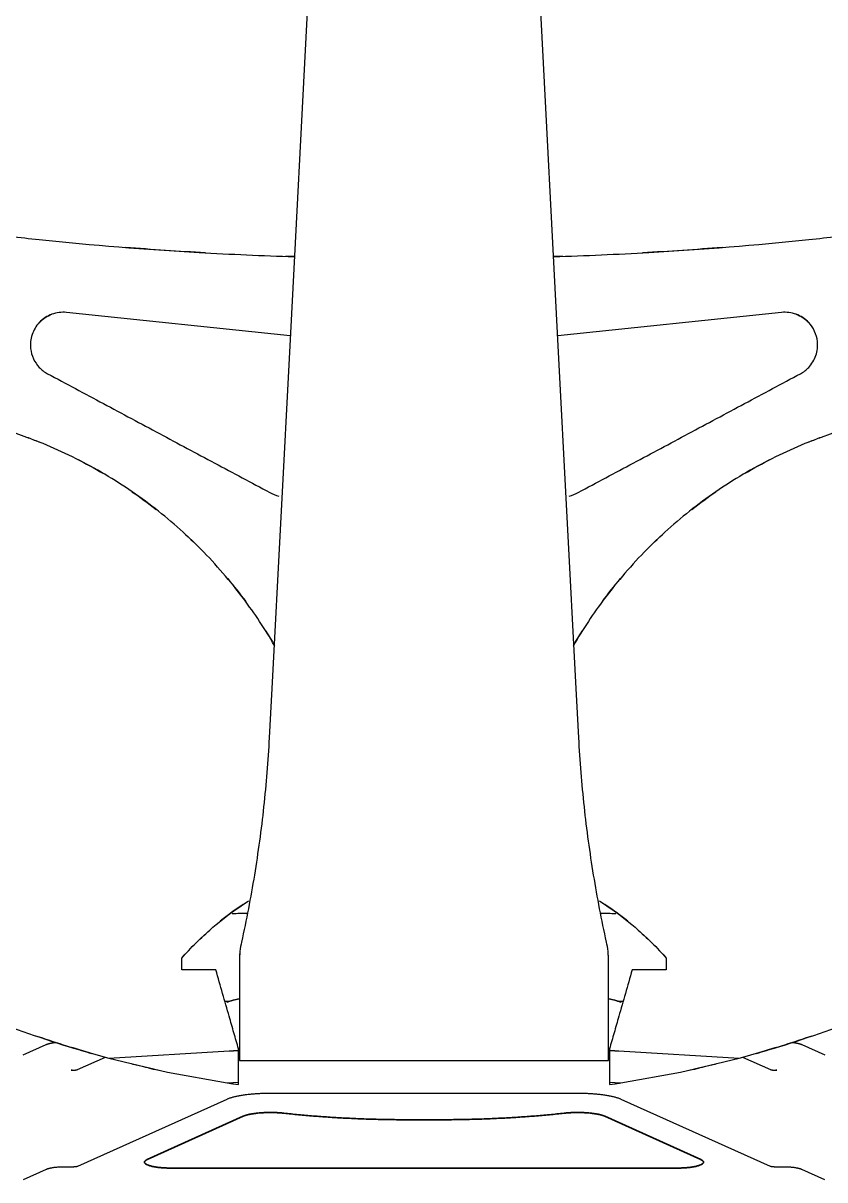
# Model space of a CAD drawing. Header units: millimetres. Extents: x 0 to 2114, y 0 to 2343.
# Drawn here: x 354.2 to 588, y 366.9 to 704.3 of the extents above; entities that cross this region are included whole.
import ezdxf

# ---------------------------------------------------------------- set-up
doc = ezdxf.new("R2010")
doc.units = ezdxf.units.MM
doc.layers.add('Blocks', color=7, linetype='Continuous')
doc.layers.add('Blocks$Inner', color=7, linetype='Continuous', lineweight=25, true_color=0x007f00)
doc.layers.add('Blocks$Outline', color=7, linetype='Continuous', lineweight=35, true_color=0xff3f3f)

# ---------------------------------------------------------------- blocks, each defined once
blk = doc.blocks.new('Mirra 2 Office Chair Back')
at = {"layer": 'Blocks$Inner'}
for p, q in [((432.11, 613.09), (366.84, 619.94)), ((575.41, 619.94), (510.14, 613.09)), ((355.3, 583.5), (347.43, 586.39)), ((594.82, 586.39), (586.94, 583.5)), ((413.03, 419.04), (414.42, 419.04)), ((527.56, 419.04), (529.21, 419.04)), ((354.2, 403.4), (360.91, 406.41)), ((581.34, 406.41), (588.04, 403.4)), ((370.05, 399.1), (378.19, 402.75)), ((379.19, 402.44), (414.3, 404.54)), ((527.95, 404.54), (563.05, 402.44)), ((564.06, 402.75), (572.2, 399.1)), ((368.24, 398.94), (368.91, 398.94)), ((573.34, 398.94), (574.01, 398.94)), ((413.68, 395.22), (417.01, 395.42)), ((525.23, 395.42), (528.57, 395.22)), ((413.58, 390.4), (370.05, 370.84)), ((572.2, 370.84), (528.66, 390.4)), ((390.4, 372.85), (418.35, 385.48)), ((523.89, 385.48), (551.84, 372.85)), ((360.91, 369.94), (354.2, 366.93)), ((368.91, 370.68), (366.22, 370.68)), ((576.03, 370.68), (573.34, 370.68)), ((588.04, 366.93), (581.34, 369.94))]:
    blk.add_line(p, q, dxfattribs=at)
for points in [[(437.16, 709.54), (431.96, 610.26), (426.72, 510.29), (426.34, 503.08), (425.97, 495.87)], [(516.28, 495.87), (515.9, 503.08), (515.52, 510.29), (510.29, 610.26), (505.08, 709.54)], [(410.42, 428.17), (405.43, 428.17), (400.45, 428.17), (400.45, 431.6)], [(417.3, 430.84), (417.3, 401.71), (471.12, 401.71), (524.95, 401.71), (524.95, 430.84)], [(541.79, 431.6), (541.79, 428.17), (536.81, 428.17), (531.83, 428.17)], [(417.01, 394.73), (417.01, 395.42), (417.01, 404.7), (417.01, 405.16)], [(525.23, 405.16), (525.23, 404.7), (525.23, 395.42), (525.23, 394.73)], [(379.19, 402.44), (396.34, 398.36), (413.68, 395.22), (415.35, 394.97), (417.01, 394.73), (417.01, 395.53)], [(525.23, 395.53), (525.23, 394.73), (526.9, 394.97), (528.57, 395.22), (545.91, 398.36), (563.05, 402.44)], [(516.17, 392.14), (471.12, 392.14), (426.08, 392.14)], [(466.58, 384.47), (471.12, 384.47), (475.67, 384.47)], [(545.02, 370.37), (471.12, 370.37), (397.22, 370.37)]]:
    blk.add_lwpolyline(points, dxfattribs=at)
for points in [[(341.84, 643.17), (347.55, 642.47), (353.24, 641.82), (358.91, 641.22)], [(583.34, 641.22), (589.01, 641.82), (594.7, 642.47), (600.4, 643.17)], [(407.36, 637.34), (399.59, 637.77), (391.83, 638.29), (384.1, 638.9)], [(558.11, 638.9), (550.39, 638.29), (542.65, 637.77), (534.89, 637.34)], [(433.29, 636.25), (432.46, 636.27), (431.63, 636.3), (430.81, 636.32)], [(511.48, 636.33), (510.64, 636.3), (509.8, 636.27), (508.96, 636.25)], [(358.98, 617.07), (360, 618.13), (361.26, 618.94), (362.62, 619.43)], [(579.62, 619.43), (580.98, 618.94), (582.25, 618.13), (583.27, 617.07)], [(358.91, 603.94), (359.26, 603.56), (360.04, 602.87), (360.9, 602.31), (361.35, 602.07)], [(361.35, 602.07), (366.76, 599.18), (377.61, 593.38), (388.54, 587.53), (394.02, 584.6)], [(548.23, 584.6), (553.71, 587.53), (564.64, 593.38), (575.49, 599.18), (580.89, 602.07)], [(580.89, 602.07), (581.34, 602.31), (582.21, 602.87), (582.98, 603.56), (583.34, 603.94)], [(394.02, 584.6), (399.38, 581.73), (410.1, 576.01), (420.78, 570.29), (426.11, 567.44)], [(516.13, 567.44), (521.47, 570.29), (532.15, 576.01), (542.86, 581.73), (548.23, 584.6)], [(358.91, 582.12), (358.31, 582.35), (357.11, 582.82), (355.91, 583.28), (355.3, 583.5)], [(358.98, 582.09), (357.76, 582.57), (356.54, 583.04), (355.3, 583.5)], [(586.94, 583.5), (585.71, 583.04), (584.48, 582.57), (583.26, 582.09)], [(586.94, 583.5), (586.34, 583.28), (585.13, 582.82), (583.93, 582.35), (583.34, 582.12)], [(369.76, 577.23), (372.37, 575.92), (374.94, 574.53), (377.47, 573.05)], [(564.78, 573.05), (567.31, 574.53), (569.88, 575.92), (572.49, 577.23)], [(385.95, 567.67), (388.35, 566.02), (390.7, 564.3), (392.99, 562.51)], [(426.11, 567.44), (426.97, 566.98), (427.88, 566.62), (428.82, 566.37)], [(513.43, 566.37), (514.36, 566.62), (515.27, 566.98), (516.13, 567.44)], [(549.26, 562.51), (551.55, 564.3), (553.9, 566.02), (556.29, 567.67)], [(400.76, 555.95), (402.89, 554.02), (404.96, 552.02), (406.96, 549.95)], [(535.28, 549.95), (537.29, 552.02), (539.36, 554.02), (541.49, 555.95)], [(413.86, 542.31), (415.67, 540.14), (417.43, 537.91), (419.11, 535.64)], [(523.14, 535.64), (524.82, 537.91), (526.57, 540.14), (528.39, 542.31)], [(424.98, 527.02), (425.87, 525.61), (426.72, 524.19), (427.56, 522.75)], [(514.69, 522.75), (515.52, 524.19), (516.38, 525.61), (517.26, 527.02)], [(425.97, 495.87), (425.61, 489.14), (424.54, 475.72), (421.82, 455.78), (419.32, 442.75), (417.89, 436.31)], [(524.35, 436.31), (522.93, 442.75), (520.43, 455.79), (517.71, 475.73), (516.63, 489.14), (516.28, 495.87)], [(418.38, 447.29), (416.05, 445.74), (413.82, 444.1), (411.71, 442.39)], [(414.3, 444.4), (416.12, 445.77), (418, 447.07), (419.95, 448.32)], [(522.3, 448.32), (524.24, 447.07), (526.13, 445.77), (527.95, 444.4)], [(530.54, 442.39), (528.42, 444.1), (526.19, 445.74), (523.87, 447.29)], [(400.45, 431.6), (402.44, 433.86), (406.73, 438.29), (411.67, 442.43), (414.3, 444.4)], [(415.21, 444.64), (416.65, 444.68), (418.1, 444.73), (419.54, 444.77)], [(522.7, 444.77), (524.15, 444.73), (525.59, 444.68), (527.04, 444.64)], [(527.95, 444.4), (530.58, 442.43), (535.52, 438.29), (539.81, 433.86), (541.79, 431.6)], [(400.45, 431.6), (403.11, 434.62), (406.03, 437.54), (409.22, 440.31)], [(533.03, 440.31), (536.22, 437.54), (539.14, 434.62), (541.79, 431.6)], [(417.89, 436.31), (417.69, 435.41), (417.4, 433.59), (417.3, 431.76), (417.3, 430.84)], [(524.95, 430.84), (524.95, 431.76), (524.85, 433.59), (524.55, 435.41), (524.35, 436.31)], [(302.57, 433.86), (310.48, 429.36), (326.75, 420.98), (352.24, 410.48), (370.1, 404.86), (379.19, 402.44)], [(563.05, 402.44), (572.15, 404.86), (590.01, 410.48), (615.49, 420.98), (631.76, 429.36), (639.67, 433.86)], [(414.3, 414.64), (413.67, 416.82), (412.4, 421.26), (411.08, 425.84), (410.42, 428.17)], [(531.83, 428.17), (531.16, 425.84), (529.85, 421.26), (528.58, 416.82), (527.95, 414.64)], [(417.01, 405.16), (416.57, 406.7), (415.68, 409.81), (414.76, 413.02), (414.3, 414.64)], [(527.95, 414.64), (527.48, 413.02), (526.57, 409.81), (525.67, 406.7), (525.23, 405.16)], [(368.16, 405.59), (370.17, 404.98), (372.19, 404.38), (374.22, 403.81)], [(568.03, 403.81), (570.06, 404.38), (572.08, 404.98), (574.09, 405.59)], [(414.38, 395.12), (415.25, 394.98), (416.13, 394.85), (417.01, 394.73)], [(525.23, 394.73), (526.2, 394.87), (527.17, 395.01), (528.13, 395.16)]]:
    blk.add_open_spline(points, degree=3, dxfattribs=at)
for points, knots in [([(358.91, 641.22), (374.37, 639.6), (399.1, 637.59), (424.01, 636.52), (433.29, 636.25)], [1, 1, 1, 1, 1.5000183, 1.7956754, 1.7956754, 1.7956754, 1.7956754]), ([(508.96, 636.25), (518.23, 636.52), (543.14, 637.59), (567.88, 639.6), (583.34, 641.22)], [0.756325, 0.756325, 0.756325, 0.756325, 1.0519486, 1.5519765, 1.5519765, 1.5519765, 1.5519765]), ([(366.84, 619.94), (366.13, 620.02), (364.69, 620.01), (361.84, 619.33), (359.93, 618.09), (358.91, 617)], [0, 0, 0, 0, 0.25, 0.5, 1, 1, 1, 1]), ([(583.34, 617), (582.31, 618.09), (580.4, 619.33), (577.56, 620.01), (576.12, 620.02), (575.41, 619.94)], [5, 5, 5, 5, 5.5, 5.75, 6, 6, 6, 6]), ([(358.91, 617), (357.97, 616), (356.52, 613.57), (356.12, 609.71), (357.06, 606.38), (358.22, 604.67), (358.91, 603.94)], [1, 1, 1, 1, 1.285714, 1.571429, 1.785714, 2, 2, 2, 2]), ([(583.34, 603.94), (584.26, 604.92), (585.7, 607.3), (586.14, 611.14), (585.21, 614.51), (584.04, 616.25), (583.34, 617)], [4, 4, 4, 4, 4.285714, 4.571429, 4.785714, 5, 5, 5, 5]), ([(427.5, 522.84), (424.76, 527.56), (418.25, 537.41), (406.35, 551.2), (392.04, 563.8), (376.15, 574.31), (364.75, 579.78), (358.91, 582.12)], [0.0268608, 0.0268608, 0.0268608, 0.0268608, 0.2, 0.4, 0.6, 0.8, 1, 1, 1, 1]), ([(583.34, 582.12), (577.49, 579.78), (566.1, 574.31), (550.21, 563.8), (535.89, 551.2), (523.99, 537.41), (517.48, 527.56), (514.74, 522.84)], [12.3904222, 12.3904222, 12.3904222, 12.3904222, 12.5904222, 12.7904222, 12.9904222, 13.1904222, 13.3635614, 13.3635614, 13.3635614, 13.3635614]), ([(417.89, 436.31), (417.69, 435.41), (417.44, 433.87), (417.33, 432.32), (417.31, 431.68)], [5, 5, 5, 5, 5.5, 5.8476369, 5.8476369, 5.8476369, 5.8476369]), ([(524.94, 431.68), (524.91, 432.32), (524.81, 433.87), (524.55, 435.41), (524.35, 436.31)], [-0.8476369, -0.8476369, -0.8476369, -0.8476369, -0.5, 0, 0, 0, 0]), ([(373.53, 404), (371, 404.73), (365.77, 406.29), (360.61, 407.98), (357.95, 408.89)], [0.3346294, 0.3346294, 0.3346294, 0.3346294, 0.4, 0.4705063, 0.4705063, 0.4705063, 0.4705063]), ([(584.29, 408.89), (581.63, 407.98), (576.47, 406.29), (571.24, 404.73), (568.71, 404)], [-0.4705063, -0.4705063, -0.4705063, -0.4705063, -0.4, -0.3346294, -0.3346294, -0.3346294, -0.3346294]), ([(391.95, 399.31), (391.1, 399.5), (389.06, 399.96), (387.04, 400.45), (385.87, 400.73)], [0.17849652, 0.17849652, 0.17849652, 0.17849652, 0.2, 0.22955231, 0.22955231, 0.22955231, 0.22955231]), ([(390.75, 399.58), (391.21, 399.47), (392.21, 399.25), (393.21, 399.03), (393.75, 398.91)], [0.7886197, 0.7886197, 0.7886197, 0.7886197, 0.8, 0.81320109, 0.81320109, 0.81320109, 0.81320109]), ([(548.49, 398.91), (549.03, 399.03), (550.03, 399.25), (551.03, 399.47), (551.5, 399.58)], [0.18679891, 0.18679891, 0.18679891, 0.18679891, 0.2, 0.2113803, 0.2113803, 0.2113803, 0.2113803]), ([(556.38, 400.73), (555.21, 400.45), (553.18, 399.96), (551.15, 399.5), (550.29, 399.31)], [0.77044769, 0.77044769, 0.77044769, 0.77044769, 0.8, 0.82150348, 0.82150348, 0.82150348, 0.82150348])]:
    blk.add_open_spline(points, degree=3, knots=knots, dxfattribs=at)
for points, weights in [([(417.28, 419.69), (414.94, 419.27), (413.58, 418.66)], [0.855875144458, 0.846340958197, 0.87595851366]), ([(528.66, 418.66), (527.31, 419.27), (524.97, 419.69)], [0.87595851366, 0.846340958197, 0.855875144458]), ([(360.91, 406.41), (361.82, 406.82), (363.67, 407.02)], [0.876002831115, 0.829605041315, 0.879100728068]), ([(578.57, 407.02), (580.42, 406.82), (581.34, 406.41)], [0.879100728068, 0.829605041315, 0.876002831115]), ([(414.3, 404.54), (415.65, 404.62), (417.01, 404.7)], [0.970194475433, 0.970858656514, 0.971526619595]), ([(525.23, 404.7), (526.59, 404.62), (527.95, 404.54)], [0.971526619595, 0.970858656514, 0.970194475433]), ([(368.54, 398.93), (368.39, 398.94), (368.24, 398.94)], [0.919199245292, 0.95160242344, 1]), ([(368.91, 398.94), (369.7, 398.94), (370.05, 399.1)], [1, 0.796272029694, 0.87595851366]), ([(572.2, 399.1), (572.55, 398.94), (573.34, 398.94)], [0.87595851366, 0.796272029694, 1]), ([(574.01, 398.94), (573.85, 398.94), (573.7, 398.93)], [1, 0.95160242344, 0.919199245292]), ([(426.08, 392.14), (417.45, 392.14), (413.58, 390.4)], [1, 0.796272029694, 0.87595851366]), ([(528.66, 390.4), (524.8, 392.14), (516.17, 392.14)], [0.87595851366, 0.796272029694, 1]), ([(430.25, 386.38), (447.42, 384.47), (466.58, 384.47)], [0.876790260601, 0.911888292889, 1]), ([(475.67, 384.47), (494.82, 384.47), (512, 386.38)], [1, 0.911888292889, 0.876790260601]), ([(366.22, 370.68), (362.55, 370.68), (360.91, 369.94)], [1, 0.796215406259, 0.876002831115]), ([(370.05, 370.84), (369.7, 370.68), (368.91, 370.68)], [0.87595851366, 0.796272029695, 1]), ([(573.34, 370.68), (572.55, 370.68), (572.2, 370.84)], [1, 0.796272029694, 0.87595851366]), ([(581.34, 369.94), (579.7, 370.68), (576.03, 370.68)], [0.876002831115, 0.796215406259, 1])]:
    blk.add_rational_spline(points, weights, degree=2, dxfattribs=at)
for points, weights, knots in [([(418.35, 385.48), (420.81, 386.58), (426.31, 386.58), (428.39, 386.58), (430.25, 386.38)], [0.876264866862, 0.795881745097, 1, 0.911888292889, 0.876790260601], [891.99096, 891.99096, 891.99096, 893.085654, 893.085654, 893.5582, 893.5582, 893.5582]), ([(512, 386.38), (513.86, 386.58), (515.93, 386.58), (521.44, 386.58), (523.89, 385.48)], [0.876790260601, 0.911888292889, 1, 0.795881745098, 0.876264866862], [903.589884, 903.589884, 903.589884, 904.06243, 904.06243, 905.157124, 905.157124, 905.157124]), ([(397.22, 370.37), (389.6, 370.37), (389.6, 372.08), (389.6, 372.49), (390.4, 372.85)], [1, 0.707106781187, 1, 0.911225036089, 0.876264866862], [859.270638, 859.270638, 859.270638, 860.841435, 860.841435, 861.317538, 861.317538, 861.317538]), ([(551.84, 372.85), (552.64, 372.49), (552.64, 372.08), (552.64, 370.37), (545.02, 370.37)], [0.876264866862, 0.911225036089, 1, 0.707106781187, 1], [709.42224, 709.42224, 709.42224, 709.898343, 709.898343, 711.469139, 711.469139, 711.469139])]:
    blk.add_rational_spline(points, weights, degree=2, knots=knots, dxfattribs=at)
at = {"layer": 'Blocks$Outline'}
for points in [[(390.4, 372.85), (418.35, 385.48)], [(523.89, 385.48), (551.84, 372.85)], [(466.58, 384.47), (471.12, 384.47)], [(471.12, 384.47), (475.67, 384.47)], [(471.12, 370.37), (397.22, 370.37)], [(545.02, 370.37), (471.12, 370.37)]]:
    blk.add_lwpolyline(points, dxfattribs=at)
for points, weights, knots in [([(418.35, 385.48), (420.81, 386.58), (426.31, 386.58), (428.39, 386.58), (430.25, 386.38)], [0.876264866862, 0.795881745097, 1, 0.911888292889, 0.876790260601], [439.174347, 439.174347, 439.174347, 440.26904, 440.26904, 440.741586, 440.741586, 440.741586]), ([(512, 386.38), (513.86, 386.58), (515.93, 386.58), (521.44, 386.58), (523.89, 385.48)], [0.876790260601, 0.911888292889, 1, 0.795881745098, 0.876264866862], [450.773271, 450.773271, 450.773271, 451.245817, 451.245817, 452.34051, 452.34051, 452.34051]), ([(397.22, 370.37), (389.6, 370.37), (389.6, 372.08), (389.6, 372.49), (390.4, 372.85)], [1, 0.707106781187, 1, 0.911225036089, 0.876264866862], [406.454025, 406.454025, 406.454025, 408.024821, 408.024821, 408.500924, 408.500924, 408.500924]), ([(551.84, 372.85), (552.64, 372.49), (552.64, 372.08), (552.64, 370.37), (545.02, 370.37)], [0.876264866862, 0.911225036089, 1, 0.707106781187, 1], [256.605626, 256.605626, 256.605626, 257.081729, 257.081729, 258.652526, 258.652526, 258.652526])]:
    blk.add_rational_spline(points, weights, degree=2, knots=knots, dxfattribs=at)
for points, weights in [([(430.25, 386.38), (447.42, 384.47), (466.58, 384.47)], [0.876790260601, 0.911888292889, 1]), ([(475.67, 384.47), (494.82, 384.47), (512, 386.38)], [1, 0.911888292889, 0.876790260601])]:
    blk.add_rational_spline(points, weights, degree=2, dxfattribs=at)

msp = doc.modelspace()

# ---------------------------------------------------------------- block references
at = {"layer": 'Blocks'}
msp.add_blockref('Mirra 2 Office Chair Back', (0, 0), dxfattribs=at)

doc.saveas('drawing.dxf')
